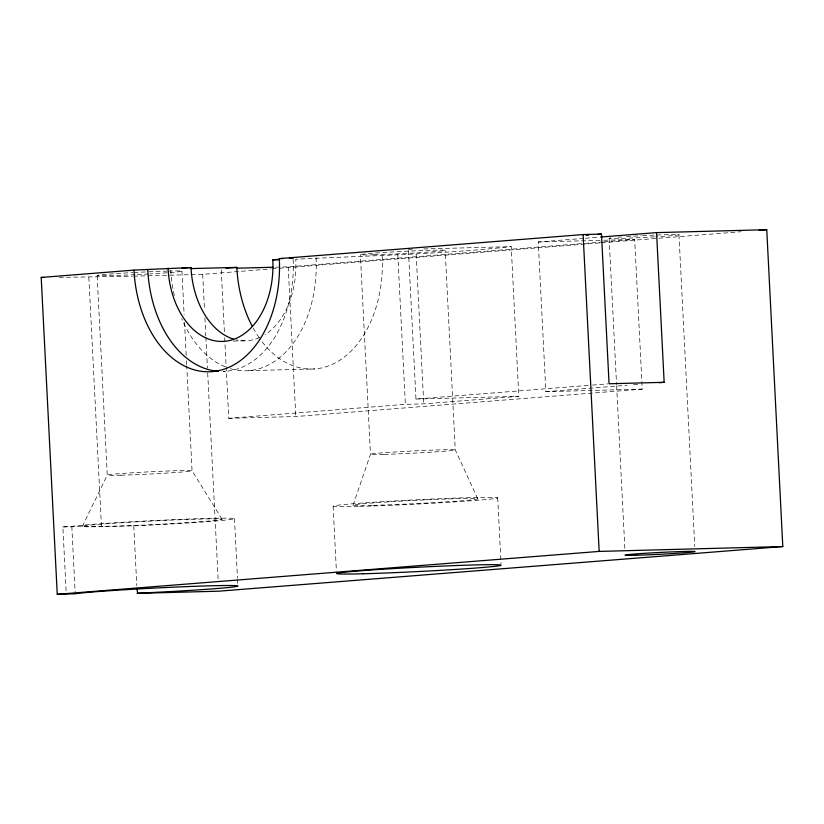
<?xml version="1.0" encoding="UTF-8"?>
<svg xmlns="http://www.w3.org/2000/svg" width="824" height="824" viewBox="0 0 824 824"><rect width="100%" height="100%" fill="white"/><g stroke="black" fill="none" stroke-linecap="round" stroke-linejoin="round"><path stroke-width="0.62" stroke-dasharray="4.12 3.09" d="M353.063 505.225L370.481 454.292L360.376 254.709M82.359 526.443L107.254 475.129L97.15 275.535M62.871 526.917L134.178 525.846A82.462 2.163 -2.9 0 0 232.543 519.233A82.462 2.163 -2.9 0 0 170.177 519.81A82.462 2.163 -2.9 0 0 71.812 526.423L62.871 526.917L66.291 594.279M224.684 337.716L228.763 418.314L405.377 404.337L423.742 403.853L518.811 396.323L511.22 246.633C439.594 254.462 367.617 255.595 295.775 259.241A77.466 52.52 88.5 0 1 264.968 334.647M603.817 240.248L634.676 239.434L642.256 389.124L545.849 391.678L538.257 241.978L584.062 238.363M585.328 238.26L599.326 237.147M275.566 267.182L288.215 266.852L602.591 241.968M603.879 241.865L634.676 239.434M191.178 274.649L202.694 274.341L270.632 268.964M271.92 268.861L600.099 242.895M601.376 242.792L741.106 231.729M408.447 250.64L415.966 399.053L591.158 385.189M592.435 385.086L607.782 383.871M545.849 391.678L627.26 385.23M633.615 384.726L639.98 384.221M228.763 418.314L295.795 416.542L642.256 389.124M538.257 241.978L602.54 240.278M408.385 249.363L412.247 249.26M423.814 248.951L511.22 246.633M59.225 277.41L132.334 276.205M133.612 276.174L189.901 274.68M233.264 341.095L247.293 340.724M223.356 371.336L225.858 371.274M248.817 370.666L314.923 368.915M415.966 399.053L518.811 396.323M221.996 519.223L192.043 470.741L186.729 365.825M477.745 498.778L455.27 449.904L445.156 250.321M678.966 234.706L694.756 546.425M609.142 238.321L616.558 384.551M616.62 385.838L624.87 548.753M497.696 497.737L501.043 563.832M416.161 254.163L423.742 403.853M397.796 254.647L405.377 404.337M333.112 506.255L336.398 571.073M288.215 266.852L295.795 416.542M234.469 518.574L237.487 578.304M237.559 579.581L237.745 583.392M221.244 269.901L224.427 332.597M202.694 274.341L204.517 310.257M204.898 317.961L205.815 335.914M205.876 337.201L207.432 367.988M207.7 373.118L218.154 579.643M181.929 271.147L184.133 314.655M184.525 322.328L186.203 355.597M186.471 360.706L186.657 364.548M133.776 525.99L136.805 585.72M88.838 277.358L101.476 526.845M71.812 526.423L75.221 593.785M382.161 255.883A107.45 72.842 88.5 0 1 341.043 359.429A107.45 72.842 88.5 0 1 259.828 338.695M259.138 337.716A107.45 72.842 88.5 0 1 253.267 328.23M225.189 366.824A107.45 72.842 88.5 0 1 181.682 318.62M174.307 295.497A107.45 72.842 88.5 0 1 170.774 270.396M316.056 257.634A107.45 72.842 88.5 0 1 229.824 368.493M642.607 235.664A34.989 0.917 -2.9 0 1 678.358 234.603A34.989 0.917 -2.9 0 1 655.719 236.787M654.493 236.859A34.989 0.917 -2.9 0 1 617.238 238.455A34.989 0.917 -2.9 0 1 613.097 237.652M618.35 237.188A34.989 0.917 -2.9 0 1 621.656 236.941M626.456 236.612A34.989 0.917 -2.9 0 1 641.309 235.736M259.55 337.562A77.466 52.52 88.5 0 1 236.055 339.838M293.159 259.508A107.45 72.842 88.5 0 1 223.335 371.408M168.271 271.065A42.477 1.112 -2.9 0 1 180.652 271.539A42.477 1.112 -2.9 0 1 149.844 273.898M148.639 273.97A42.477 1.112 -2.9 0 1 136.372 274.619M135.136 274.67A42.477 1.112 -2.9 0 1 97.129 275.525A42.477 1.112 -2.9 0 1 132.87 272.579M134.106 272.517A42.477 1.112 -2.9 0 1 146.404 271.899M148.814 271.786A42.477 1.112 -2.9 0 1 167.241 271.096M374.034 254.781A42.477 1.112 -2.9 0 0 444.167 250.661A42.477 1.112 -2.9 0 0 390.092 252.093A42.477 1.112 -2.9 0 0 374.034 254.781M104.854 526.577A69.968 1.833 -2.9 0 0 220.368 519.779A69.968 1.833 -2.9 0 0 131.304 522.138A69.968 1.833 -2.9 0 0 104.854 526.577M120.922 475.201A42.477 1.112 -2.9 0 0 191.055 471.081A42.477 1.112 -2.9 0 0 136.98 472.512A42.477 1.112 -2.9 0 0 120.922 475.201M384.149 454.374A42.477 1.112 -2.9 0 0 454.282 450.244A42.477 1.112 -2.9 0 0 400.207 451.676A42.477 1.112 -2.9 0 0 384.149 454.374M373.148 505.339A62.47 1.638 -2.9 0 0 476.293 499.272A62.47 1.638 -2.9 0 0 396.766 501.373A62.47 1.638 -2.9 0 0 373.148 505.339M359.635 506.41A82.462 2.163 -2.9 0 0 495.77 498.396A82.462 2.163 -2.9 0 0 390.813 501.177A82.462 2.163 -2.9 0 0 359.635 506.41"/><path stroke-width="1.24" d="M136.928 588.264L137.587 593.208A82.462 2.163 -2.9 0 0 235.952 586.595A82.462 2.163 -2.9 0 0 173.586 587.172A82.462 2.163 -2.9 0 0 75.221 593.785L57.247 594.3L41.2 277.451L133.982 270.107L190.983 267.532A77.466 52.52 88.5 0 0 233.604 339.158M133.982 270.107A107.45 72.842 88.5 0 0 212.087 371.634A107.45 72.842 88.5 0 0 279.326 258.602L583.114 234.562L601.479 234.078L609.06 383.768L664.154 382.315L656.563 232.615L766.753 229.7L782.8 546.549L218.741 591.189L137.186 593.352M168.034 268.14A77.466 52.52 88.5 0 0 224.344 341.332A77.466 52.52 88.5 0 0 272.816 259.848L279.151 259.344M586.132 235.293L588.686 235.087M597.637 234.377L601.479 234.078M182.114 268.233L190.983 267.532M600.593 237.044L656.563 232.615M225.992 268.243L236.818 267.388A107.45 72.842 88.5 0 0 252.072 325.995M759.059 230.308L766.753 229.7M659.066 382.717L664.154 382.315M57.247 594.3L599.161 551.411L782.8 546.549M279.326 258.602L283.075 258.509M289.337 258.345L293.097 258.242M272.816 259.848L279.192 259.673M191.044 268.593L236.818 267.388M236.354 268.222L273.032 267.254M41.2 277.451L43.775 277.441M583.114 234.562L599.161 551.411M218.247 371.284A107.45 72.842 88.5 0 1 147.754 269.747M363.044 573.772A82.462 2.163 -2.9 0 0 499.179 565.758A82.462 2.163 -2.9 0 0 394.222 568.539A82.462 2.163 -2.9 0 0 363.044 573.772M636.447 555.232A34.989 0.917 -2.9 0 0 694.199 551.833A34.989 0.917 -2.9 0 0 649.673 553.007A34.989 0.917 -2.9 0 0 636.447 555.232"/></g></svg>
